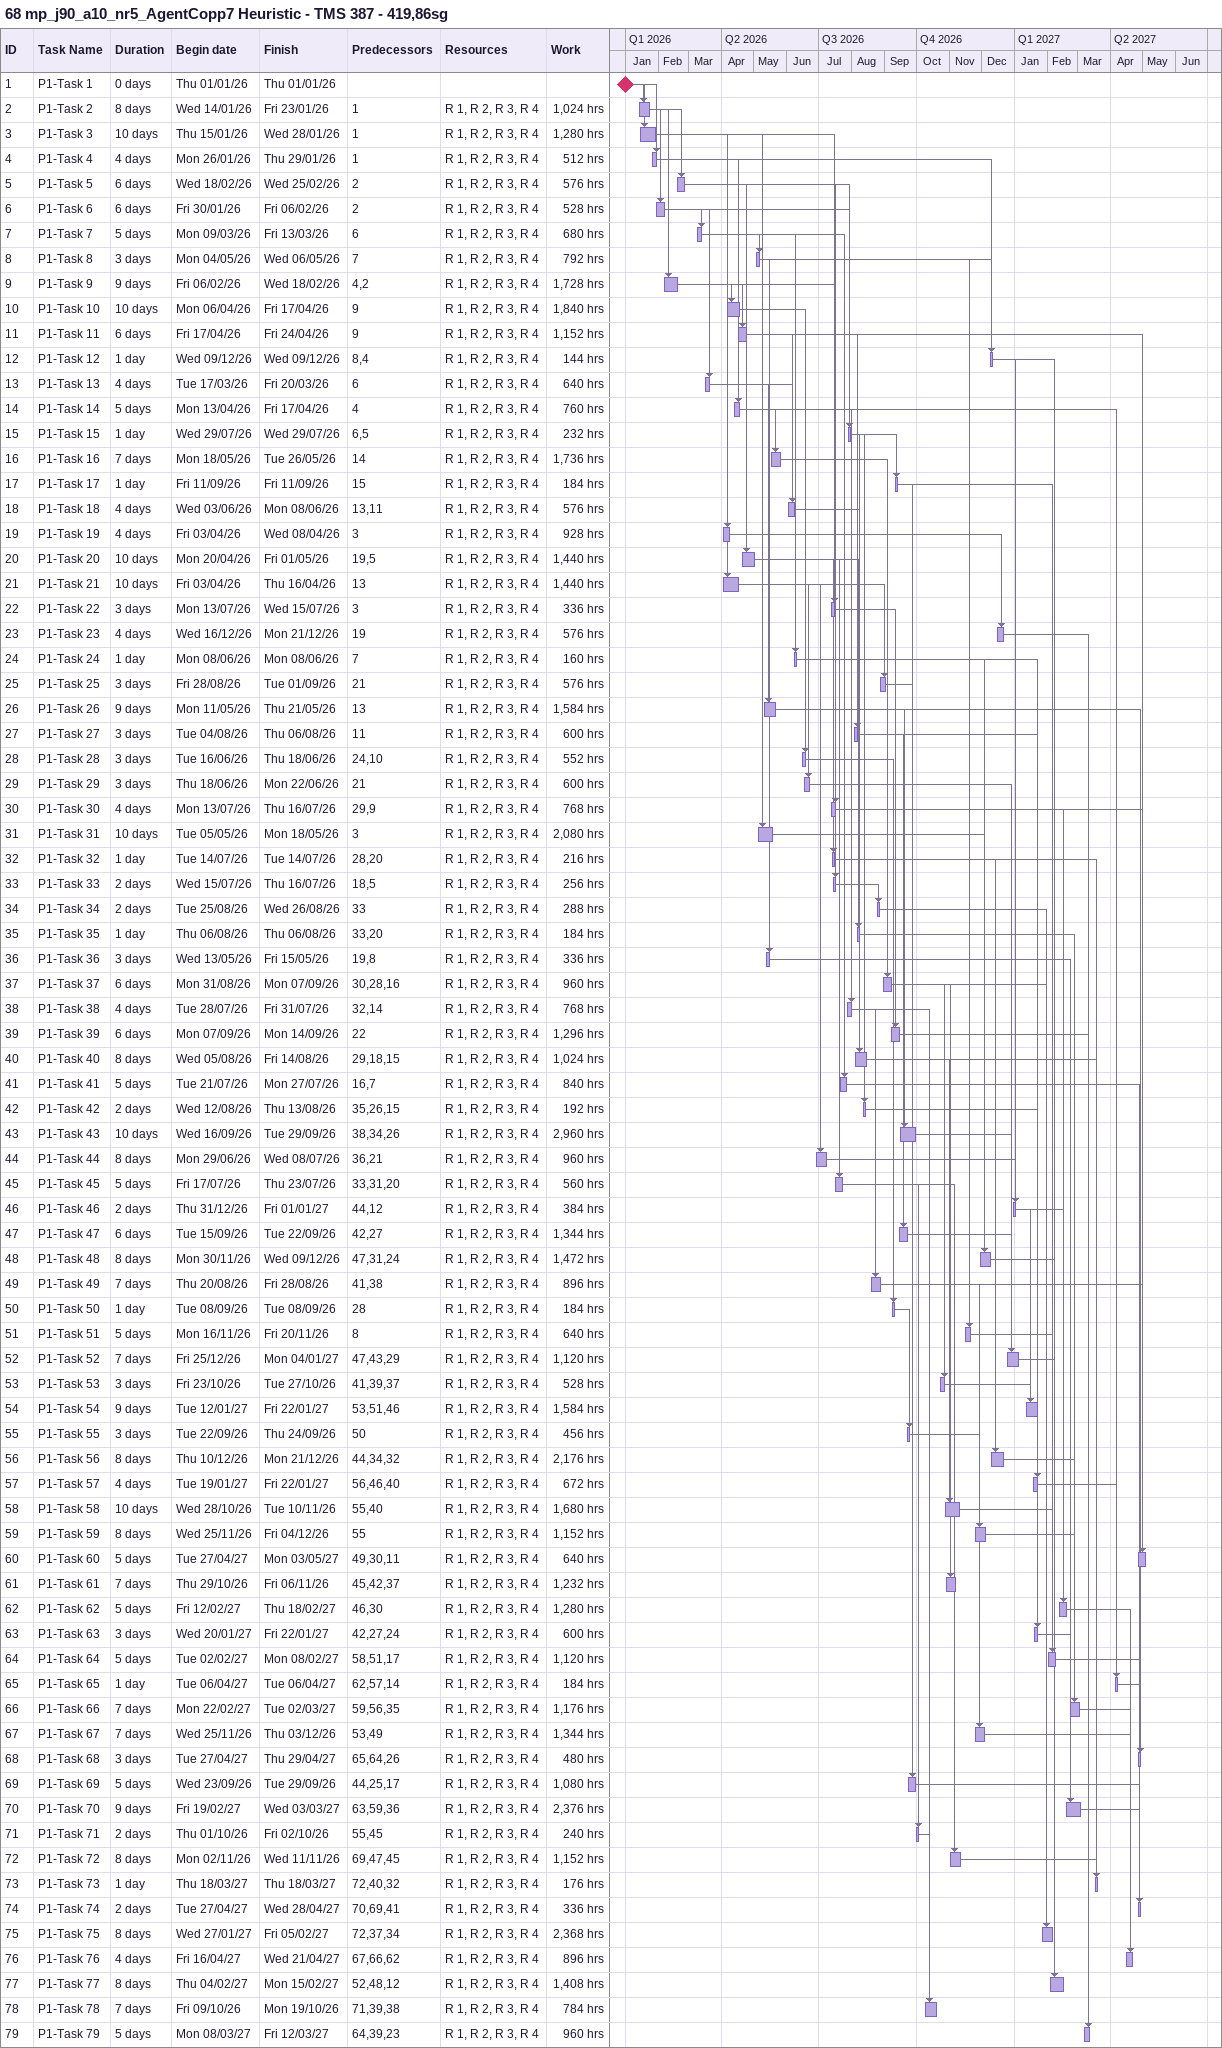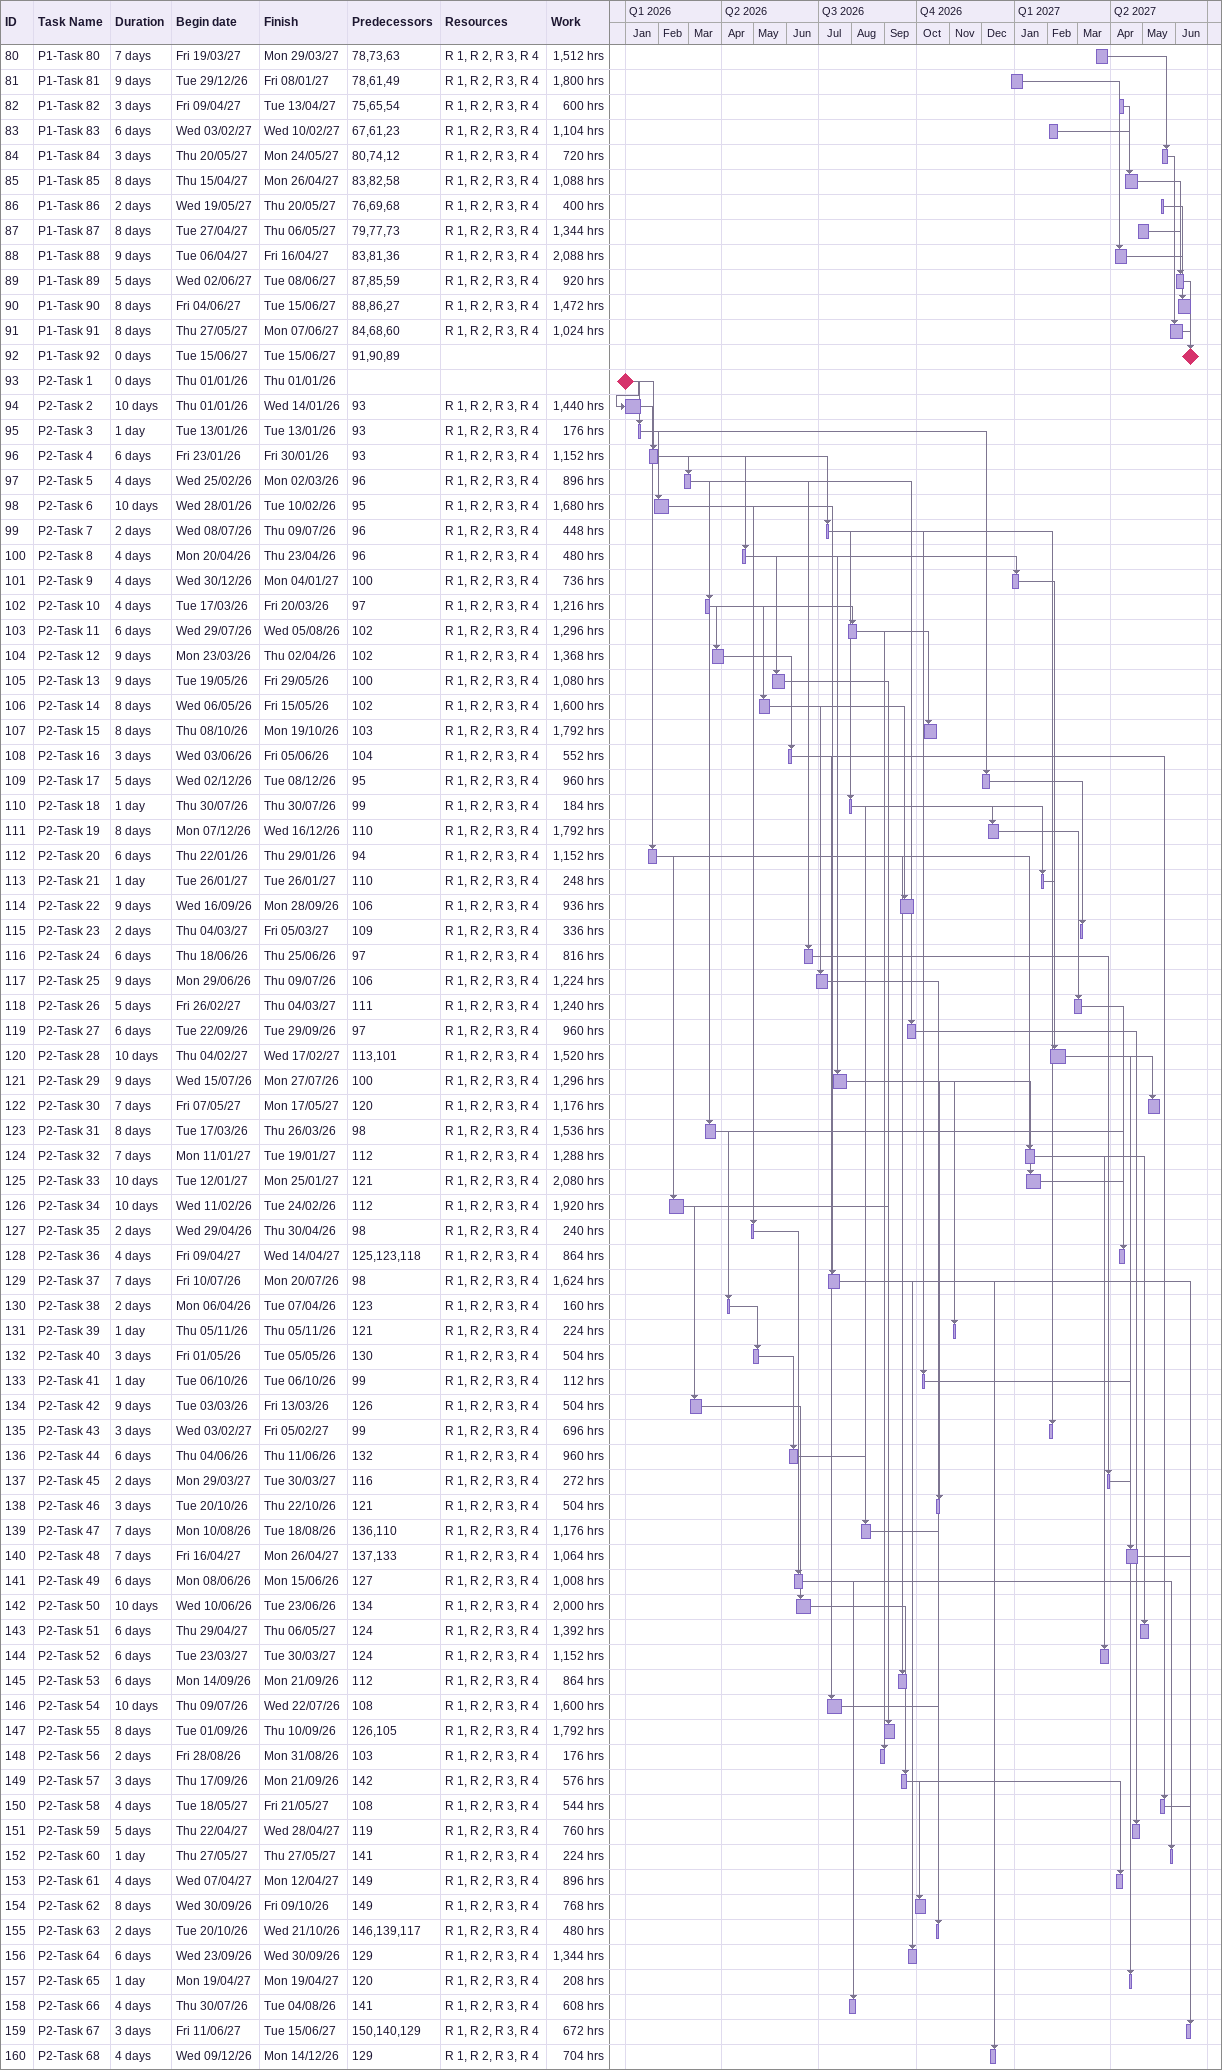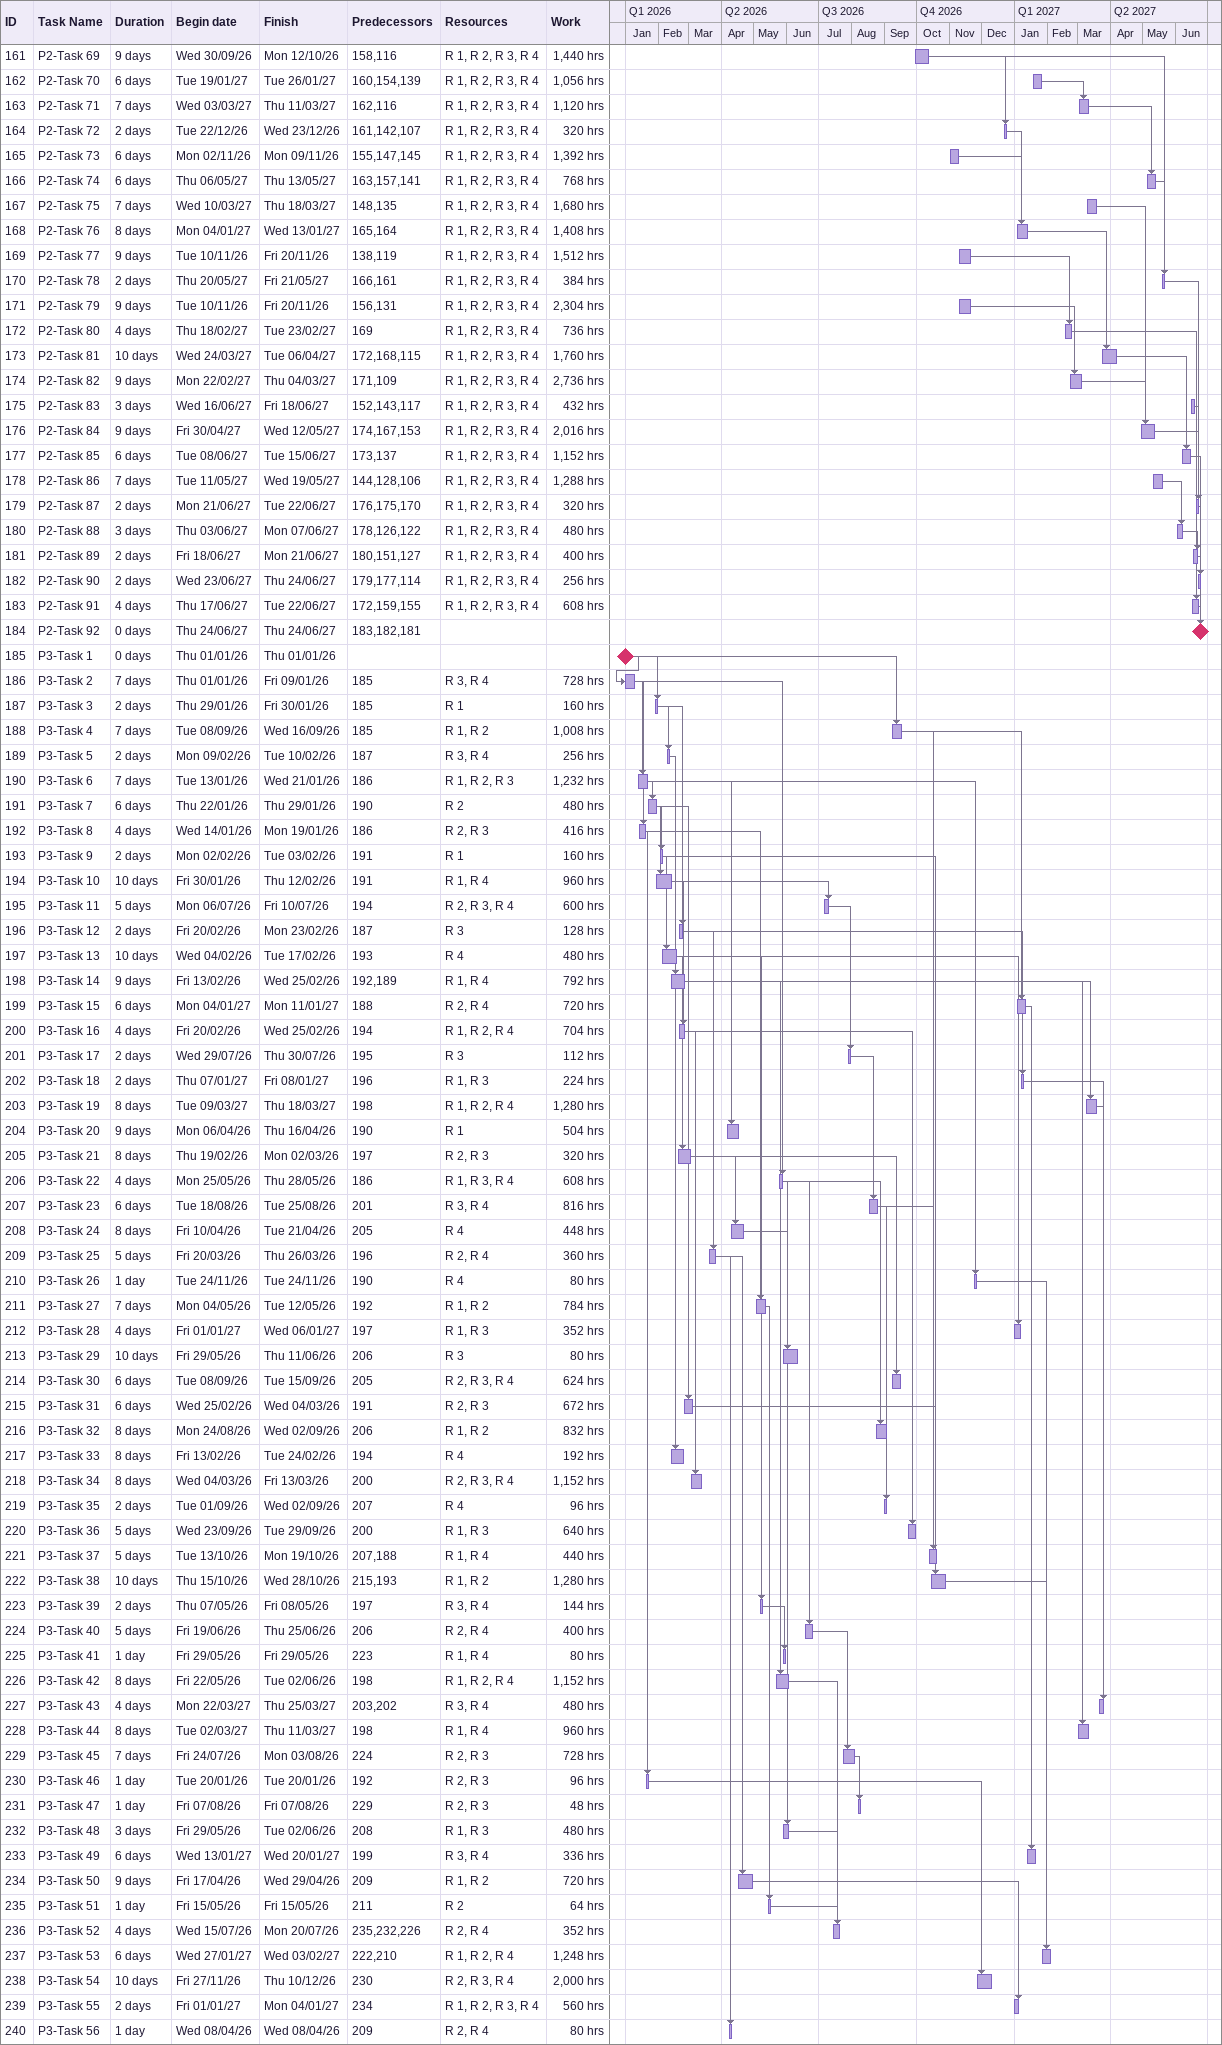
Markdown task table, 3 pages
68 mp_j90_a10_nr5_AgentCopp7 Heuristic - TMS 387 - 419,86sg

| ID | Task | Duration | Start | Finish | Predecessors | Resources | Work (h) |
|---|---|---|---|---|---|---|---|
| 1 | P1-Task 1 | 0d | 2026-01-01 | 2026-01-01 |  |  |  |
| 2 | P1-Task 2 | 8d | 2026-01-14 | 2026-01-23 | 1 | R 1, R 2, R 3, R 4 | 1024 |
| 3 | P1-Task 3 | 10d | 2026-01-15 | 2026-01-28 | 1 | R 1, R 2, R 3, R 4 | 1280 |
| 4 | P1-Task 4 | 4d | 2026-01-26 | 2026-01-29 | 1 | R 1, R 2, R 3, R 4 | 512 |
| 5 | P1-Task 5 | 6d | 2026-02-18 | 2026-02-25 | 2 | R 1, R 2, R 3, R 4 | 576 |
| 6 | P1-Task 6 | 6d | 2026-01-30 | 2026-02-06 | 2 | R 1, R 2, R 3, R 4 | 528 |
| 7 | P1-Task 7 | 5d | 2026-03-09 | 2026-03-13 | 6 | R 1, R 2, R 3, R 4 | 680 |
| 8 | P1-Task 8 | 3d | 2026-05-04 | 2026-05-06 | 7 | R 1, R 2, R 3, R 4 | 792 |
| 9 | P1-Task 9 | 9d | 2026-02-06 | 2026-02-18 | 4, 2 | R 1, R 2, R 3, R 4 | 1728 |
| 10 | P1-Task 10 | 10d | 2026-04-06 | 2026-04-17 | 9 | R 1, R 2, R 3, R 4 | 1840 |
| 11 | P1-Task 11 | 6d | 2026-04-17 | 2026-04-24 | 9 | R 1, R 2, R 3, R 4 | 1152 |
| 12 | P1-Task 12 | 1d | 2026-12-09 | 2026-12-09 | 8, 4 | R 1, R 2, R 3, R 4 | 144 |
| 13 | P1-Task 13 | 4d | 2026-03-17 | 2026-03-20 | 6 | R 1, R 2, R 3, R 4 | 640 |
| 14 | P1-Task 14 | 5d | 2026-04-13 | 2026-04-17 | 4 | R 1, R 2, R 3, R 4 | 760 |
| 15 | P1-Task 15 | 1d | 2026-07-29 | 2026-07-29 | 6, 5 | R 1, R 2, R 3, R 4 | 232 |
| 16 | P1-Task 16 | 7d | 2026-05-18 | 2026-05-26 | 14 | R 1, R 2, R 3, R 4 | 1736 |
| 17 | P1-Task 17 | 1d | 2026-09-11 | 2026-09-11 | 15 | R 1, R 2, R 3, R 4 | 184 |
| 18 | P1-Task 18 | 4d | 2026-06-03 | 2026-06-08 | 13, 11 | R 1, R 2, R 3, R 4 | 576 |
| 19 | P1-Task 19 | 4d | 2026-04-03 | 2026-04-08 | 3 | R 1, R 2, R 3, R 4 | 928 |
| 20 | P1-Task 20 | 10d | 2026-04-20 | 2026-05-01 | 19, 5 | R 1, R 2, R 3, R 4 | 1440 |
| 21 | P1-Task 21 | 10d | 2026-04-03 | 2026-04-16 | 13 | R 1, R 2, R 3, R 4 | 1440 |
| 22 | P1-Task 22 | 3d | 2026-07-13 | 2026-07-15 | 3 | R 1, R 2, R 3, R 4 | 336 |
| 23 | P1-Task 23 | 4d | 2026-12-16 | 2026-12-21 | 19 | R 1, R 2, R 3, R 4 | 576 |
| 24 | P1-Task 24 | 1d | 2026-06-08 | 2026-06-08 | 7 | R 1, R 2, R 3, R 4 | 160 |
| 25 | P1-Task 25 | 3d | 2026-08-28 | 2026-09-01 | 21 | R 1, R 2, R 3, R 4 | 576 |
| 26 | P1-Task 26 | 9d | 2026-05-11 | 2026-05-21 | 13 | R 1, R 2, R 3, R 4 | 1584 |
| 27 | P1-Task 27 | 3d | 2026-08-04 | 2026-08-06 | 11 | R 1, R 2, R 3, R 4 | 600 |
| 28 | P1-Task 28 | 3d | 2026-06-16 | 2026-06-18 | 24, 10 | R 1, R 2, R 3, R 4 | 552 |
| 29 | P1-Task 29 | 3d | 2026-06-18 | 2026-06-22 | 21 | R 1, R 2, R 3, R 4 | 600 |
| 30 | P1-Task 30 | 4d | 2026-07-13 | 2026-07-16 | 29, 9 | R 1, R 2, R 3, R 4 | 768 |
| 31 | P1-Task 31 | 10d | 2026-05-05 | 2026-05-18 | 3 | R 1, R 2, R 3, R 4 | 2080 |
| 32 | P1-Task 32 | 1d | 2026-07-14 | 2026-07-14 | 28, 20 | R 1, R 2, R 3, R 4 | 216 |
| 33 | P1-Task 33 | 2d | 2026-07-15 | 2026-07-16 | 18, 5 | R 1, R 2, R 3, R 4 | 256 |
| 34 | P1-Task 34 | 2d | 2026-08-25 | 2026-08-26 | 33 | R 1, R 2, R 3, R 4 | 288 |
| 35 | P1-Task 35 | 1d | 2026-08-06 | 2026-08-06 | 33, 20 | R 1, R 2, R 3, R 4 | 184 |
| 36 | P1-Task 36 | 3d | 2026-05-13 | 2026-05-15 | 19, 8 | R 1, R 2, R 3, R 4 | 336 |
| 37 | P1-Task 37 | 6d | 2026-08-31 | 2026-09-07 | 30, 28, 16 | R 1, R 2, R 3, R 4 | 960 |
| 38 | P1-Task 38 | 4d | 2026-07-28 | 2026-07-31 | 32, 14 | R 1, R 2, R 3, R 4 | 768 |
| 39 | P1-Task 39 | 6d | 2026-09-07 | 2026-09-14 | 22 | R 1, R 2, R 3, R 4 | 1296 |
| 40 | P1-Task 40 | 8d | 2026-08-05 | 2026-08-14 | 29, 18, 15 | R 1, R 2, R 3, R 4 | 1024 |
| 41 | P1-Task 41 | 5d | 2026-07-21 | 2026-07-27 | 16, 7 | R 1, R 2, R 3, R 4 | 840 |
| 42 | P1-Task 42 | 2d | 2026-08-12 | 2026-08-13 | 35, 26, 15 | R 1, R 2, R 3, R 4 | 192 |
| 43 | P1-Task 43 | 10d | 2026-09-16 | 2026-09-29 | 38, 34, 26 | R 1, R 2, R 3, R 4 | 2960 |
| 44 | P1-Task 44 | 8d | 2026-06-29 | 2026-07-08 | 36, 21 | R 1, R 2, R 3, R 4 | 960 |
| 45 | P1-Task 45 | 5d | 2026-07-17 | 2026-07-23 | 33, 31, 20 | R 1, R 2, R 3, R 4 | 560 |
| 46 | P1-Task 46 | 2d | 2026-12-31 | 2027-01-01 | 44, 12 | R 1, R 2, R 3, R 4 | 384 |
| 47 | P1-Task 47 | 6d | 2026-09-15 | 2026-09-22 | 42, 27 | R 1, R 2, R 3, R 4 | 1344 |
| 48 | P1-Task 48 | 8d | 2026-11-30 | 2026-12-09 | 47, 31, 24 | R 1, R 2, R 3, R 4 | 1472 |
| 49 | P1-Task 49 | 7d | 2026-08-20 | 2026-08-28 | 41, 38 | R 1, R 2, R 3, R 4 | 896 |
| 50 | P1-Task 50 | 1d | 2026-09-08 | 2026-09-08 | 28 | R 1, R 2, R 3, R 4 | 184 |
| 51 | P1-Task 51 | 5d | 2026-11-16 | 2026-11-20 | 8 | R 1, R 2, R 3, R 4 | 640 |
| 52 | P1-Task 52 | 7d | 2026-12-25 | 2027-01-04 | 47, 43, 29 | R 1, R 2, R 3, R 4 | 1120 |
| 53 | P1-Task 53 | 3d | 2026-10-23 | 2026-10-27 | 41, 39, 37 | R 1, R 2, R 3, R 4 | 528 |
| 54 | P1-Task 54 | 9d | 2027-01-12 | 2027-01-22 | 53, 51, 46 | R 1, R 2, R 3, R 4 | 1584 |
| 55 | P1-Task 55 | 3d | 2026-09-22 | 2026-09-24 | 50 | R 1, R 2, R 3, R 4 | 456 |
| 56 | P1-Task 56 | 8d | 2026-12-10 | 2026-12-21 | 44, 34, 32 | R 1, R 2, R 3, R 4 | 2176 |
| 57 | P1-Task 57 | 4d | 2027-01-19 | 2027-01-22 | 56, 46, 40 | R 1, R 2, R 3, R 4 | 672 |
| 58 | P1-Task 58 | 10d | 2026-10-28 | 2026-11-10 | 55, 40 | R 1, R 2, R 3, R 4 | 1680 |
| 59 | P1-Task 59 | 8d | 2026-11-25 | 2026-12-04 | 55 | R 1, R 2, R 3, R 4 | 1152 |
| 60 | P1-Task 60 | 5d | 2027-04-27 | 2027-05-03 | 49, 30, 11 | R 1, R 2, R 3, R 4 | 640 |
| 61 | P1-Task 61 | 7d | 2026-10-29 | 2026-11-06 | 45, 42, 37 | R 1, R 2, R 3, R 4 | 1232 |
| 62 | P1-Task 62 | 5d | 2027-02-12 | 2027-02-18 | 46, 30 | R 1, R 2, R 3, R 4 | 1280 |
| 63 | P1-Task 63 | 3d | 2027-01-20 | 2027-01-22 | 42, 27, 24 | R 1, R 2, R 3, R 4 | 600 |
| 64 | P1-Task 64 | 5d | 2027-02-02 | 2027-02-08 | 58, 51, 17 | R 1, R 2, R 3, R 4 | 1120 |
| 65 | P1-Task 65 | 1d | 2027-04-06 | 2027-04-06 | 62, 57, 14 | R 1, R 2, R 3, R 4 | 184 |
| 66 | P1-Task 66 | 7d | 2027-02-22 | 2027-03-02 | 59, 56, 35 | R 1, R 2, R 3, R 4 | 1176 |
| 67 | P1-Task 67 | 7d | 2026-11-25 | 2026-12-03 | 53, 49 | R 1, R 2, R 3, R 4 | 1344 |
| 68 | P1-Task 68 | 3d | 2027-04-27 | 2027-04-29 | 65, 64, 26 | R 1, R 2, R 3, R 4 | 480 |
| 69 | P1-Task 69 | 5d | 2026-09-23 | 2026-09-29 | 44, 25, 17 | R 1, R 2, R 3, R 4 | 1080 |
| 70 | P1-Task 70 | 9d | 2027-02-19 | 2027-03-03 | 63, 59, 36 | R 1, R 2, R 3, R 4 | 2376 |
| 71 | P1-Task 71 | 2d | 2026-10-01 | 2026-10-02 | 55, 45 | R 1, R 2, R 3, R 4 | 240 |
| 72 | P1-Task 72 | 8d | 2026-11-02 | 2026-11-11 | 69, 47, 45 | R 1, R 2, R 3, R 4 | 1152 |
| 73 | P1-Task 73 | 1d | 2027-03-18 | 2027-03-18 | 72, 40, 32 | R 1, R 2, R 3, R 4 | 176 |
| 74 | P1-Task 74 | 2d | 2027-04-27 | 2027-04-28 | 70, 69, 41 | R 1, R 2, R 3, R 4 | 336 |
| 75 | P1-Task 75 | 8d | 2027-01-27 | 2027-02-05 | 72, 37, 34 | R 1, R 2, R 3, R 4 | 2368 |
| 76 | P1-Task 76 | 4d | 2027-04-16 | 2027-04-21 | 67, 66, 62 | R 1, R 2, R 3, R 4 | 896 |
| 77 | P1-Task 77 | 8d | 2027-02-04 | 2027-02-15 | 52, 48, 12 | R 1, R 2, R 3, R 4 | 1408 |
| 78 | P1-Task 78 | 7d | 2026-10-09 | 2026-10-19 | 71, 39, 38 | R 1, R 2, R 3, R 4 | 784 |
| 79 | P1-Task 79 | 5d | 2027-03-08 | 2027-03-12 | 64, 39, 23 | R 1, R 2, R 3, R 4 | 960 |
| 80 | P1-Task 80 | 7d | 2027-03-19 | 2027-03-29 | 78, 73, 63 | R 1, R 2, R 3, R 4 | 1512 |
| 81 | P1-Task 81 | 9d | 2026-12-29 | 2027-01-08 | 78, 61, 49 | R 1, R 2, R 3, R 4 | 1800 |
| 82 | P1-Task 82 | 3d | 2027-04-09 | 2027-04-13 | 75, 65, 54 | R 1, R 2, R 3, R 4 | 600 |
| 83 | P1-Task 83 | 6d | 2027-02-03 | 2027-02-10 | 67, 61, 23 | R 1, R 2, R 3, R 4 | 1104 |
| 84 | P1-Task 84 | 3d | 2027-05-20 | 2027-05-24 | 80, 74, 12 | R 1, R 2, R 3, R 4 | 720 |
| 85 | P1-Task 85 | 8d | 2027-04-15 | 2027-04-26 | 83, 82, 58 | R 1, R 2, R 3, R 4 | 1088 |
| 86 | P1-Task 86 | 2d | 2027-05-19 | 2027-05-20 | 76, 69, 68 | R 1, R 2, R 3, R 4 | 400 |
| 87 | P1-Task 87 | 8d | 2027-04-27 | 2027-05-06 | 79, 77, 73 | R 1, R 2, R 3, R 4 | 1344 |
| 88 | P1-Task 88 | 9d | 2027-04-06 | 2027-04-16 | 83, 81, 36 | R 1, R 2, R 3, R 4 | 2088 |
| 89 | P1-Task 89 | 5d | 2027-06-02 | 2027-06-08 | 87, 85, 59 | R 1, R 2, R 3, R 4 | 920 |
| 90 | P1-Task 90 | 8d | 2027-06-04 | 2027-06-15 | 88, 86, 27 | R 1, R 2, R 3, R 4 | 1472 |
| 91 | P1-Task 91 | 8d | 2027-05-27 | 2027-06-07 | 84, 68, 60 | R 1, R 2, R 3, R 4 | 1024 |
| 92 | P1-Task 92 | 0d | 2027-06-15 | 2027-06-15 | 91, 90, 89 |  |  |
| 93 | P2-Task 1 | 0d | 2026-01-01 | 2026-01-01 |  |  |  |
| 94 | P2-Task 2 | 10d | 2026-01-01 | 2026-01-14 | 93 | R 1, R 2, R 3, R 4 | 1440 |
| 95 | P2-Task 3 | 1d | 2026-01-13 | 2026-01-13 | 93 | R 1, R 2, R 3, R 4 | 176 |
| 96 | P2-Task 4 | 6d | 2026-01-23 | 2026-01-30 | 93 | R 1, R 2, R 3, R 4 | 1152 |
| 97 | P2-Task 5 | 4d | 2026-02-25 | 2026-03-02 | 96 | R 1, R 2, R 3, R 4 | 896 |
| 98 | P2-Task 6 | 10d | 2026-01-28 | 2026-02-10 | 95 | R 1, R 2, R 3, R 4 | 1680 |
| 99 | P2-Task 7 | 2d | 2026-07-08 | 2026-07-09 | 96 | R 1, R 2, R 3, R 4 | 448 |
| 100 | P2-Task 8 | 4d | 2026-04-20 | 2026-04-23 | 96 | R 1, R 2, R 3, R 4 | 480 |
| 101 | P2-Task 9 | 4d | 2026-12-30 | 2027-01-04 | 100 | R 1, R 2, R 3, R 4 | 736 |
| 102 | P2-Task 10 | 4d | 2026-03-17 | 2026-03-20 | 97 | R 1, R 2, R 3, R 4 | 1216 |
| 103 | P2-Task 11 | 6d | 2026-07-29 | 2026-08-05 | 102 | R 1, R 2, R 3, R 4 | 1296 |
| 104 | P2-Task 12 | 9d | 2026-03-23 | 2026-04-02 | 102 | R 1, R 2, R 3, R 4 | 1368 |
| 105 | P2-Task 13 | 9d | 2026-05-19 | 2026-05-29 | 100 | R 1, R 2, R 3, R 4 | 1080 |
| 106 | P2-Task 14 | 8d | 2026-05-06 | 2026-05-15 | 102 | R 1, R 2, R 3, R 4 | 1600 |
| 107 | P2-Task 15 | 8d | 2026-10-08 | 2026-10-19 | 103 | R 1, R 2, R 3, R 4 | 1792 |
| 108 | P2-Task 16 | 3d | 2026-06-03 | 2026-06-05 | 104 | R 1, R 2, R 3, R 4 | 552 |
| 109 | P2-Task 17 | 5d | 2026-12-02 | 2026-12-08 | 95 | R 1, R 2, R 3, R 4 | 960 |
| 110 | P2-Task 18 | 1d | 2026-07-30 | 2026-07-30 | 99 | R 1, R 2, R 3, R 4 | 184 |
| 111 | P2-Task 19 | 8d | 2026-12-07 | 2026-12-16 | 110 | R 1, R 2, R 3, R 4 | 1792 |
| 112 | P2-Task 20 | 6d | 2026-01-22 | 2026-01-29 | 94 | R 1, R 2, R 3, R 4 | 1152 |
| 113 | P2-Task 21 | 1d | 2027-01-26 | 2027-01-26 | 110 | R 1, R 2, R 3, R 4 | 248 |
| 114 | P2-Task 22 | 9d | 2026-09-16 | 2026-09-28 | 106 | R 1, R 2, R 3, R 4 | 936 |
| 115 | P2-Task 23 | 2d | 2027-03-04 | 2027-03-05 | 109 | R 1, R 2, R 3, R 4 | 336 |
| 116 | P2-Task 24 | 6d | 2026-06-18 | 2026-06-25 | 97 | R 1, R 2, R 3, R 4 | 816 |
| 117 | P2-Task 25 | 9d | 2026-06-29 | 2026-07-09 | 106 | R 1, R 2, R 3, R 4 | 1224 |
| 118 | P2-Task 26 | 5d | 2027-02-26 | 2027-03-04 | 111 | R 1, R 2, R 3, R 4 | 1240 |
| 119 | P2-Task 27 | 6d | 2026-09-22 | 2026-09-29 | 97 | R 1, R 2, R 3, R 4 | 960 |
| 120 | P2-Task 28 | 10d | 2027-02-04 | 2027-02-17 | 113, 101 | R 1, R 2, R 3, R 4 | 1520 |
| 121 | P2-Task 29 | 9d | 2026-07-15 | 2026-07-27 | 100 | R 1, R 2, R 3, R 4 | 1296 |
| 122 | P2-Task 30 | 7d | 2027-05-07 | 2027-05-17 | 120 | R 1, R 2, R 3, R 4 | 1176 |
| 123 | P2-Task 31 | 8d | 2026-03-17 | 2026-03-26 | 98 | R 1, R 2, R 3, R 4 | 1536 |
| 124 | P2-Task 32 | 7d | 2027-01-11 | 2027-01-19 | 112 | R 1, R 2, R 3, R 4 | 1288 |
| 125 | P2-Task 33 | 10d | 2027-01-12 | 2027-01-25 | 121 | R 1, R 2, R 3, R 4 | 2080 |
| 126 | P2-Task 34 | 10d | 2026-02-11 | 2026-02-24 | 112 | R 1, R 2, R 3, R 4 | 1920 |
| 127 | P2-Task 35 | 2d | 2026-04-29 | 2026-04-30 | 98 | R 1, R 2, R 3, R 4 | 240 |
| 128 | P2-Task 36 | 4d | 2027-04-09 | 2027-04-14 | 125, 123, 118 | R 1, R 2, R 3, R 4 | 864 |
| 129 | P2-Task 37 | 7d | 2026-07-10 | 2026-07-20 | 98 | R 1, R 2, R 3, R 4 | 1624 |
| 130 | P2-Task 38 | 2d | 2026-04-06 | 2026-04-07 | 123 | R 1, R 2, R 3, R 4 | 160 |
| 131 | P2-Task 39 | 1d | 2026-11-05 | 2026-11-05 | 121 | R 1, R 2, R 3, R 4 | 224 |
| 132 | P2-Task 40 | 3d | 2026-05-01 | 2026-05-05 | 130 | R 1, R 2, R 3, R 4 | 504 |
| 133 | P2-Task 41 | 1d | 2026-10-06 | 2026-10-06 | 99 | R 1, R 2, R 3, R 4 | 112 |
| 134 | P2-Task 42 | 9d | 2026-03-03 | 2026-03-13 | 126 | R 1, R 2, R 3, R 4 | 504 |
| 135 | P2-Task 43 | 3d | 2027-02-03 | 2027-02-05 | 99 | R 1, R 2, R 3, R 4 | 696 |
| 136 | P2-Task 44 | 6d | 2026-06-04 | 2026-06-11 | 132 | R 1, R 2, R 3, R 4 | 960 |
| 137 | P2-Task 45 | 2d | 2027-03-29 | 2027-03-30 | 116 | R 1, R 2, R 3, R 4 | 272 |
| 138 | P2-Task 46 | 3d | 2026-10-20 | 2026-10-22 | 121 | R 1, R 2, R 3, R 4 | 504 |
| 139 | P2-Task 47 | 7d | 2026-08-10 | 2026-08-18 | 136, 110 | R 1, R 2, R 3, R 4 | 1176 |
| 140 | P2-Task 48 | 7d | 2027-04-16 | 2027-04-26 | 137, 133 | R 1, R 2, R 3, R 4 | 1064 |
| 141 | P2-Task 49 | 6d | 2026-06-08 | 2026-06-15 | 127 | R 1, R 2, R 3, R 4 | 1008 |
| 142 | P2-Task 50 | 10d | 2026-06-10 | 2026-06-23 | 134 | R 1, R 2, R 3, R 4 | 2000 |
| 143 | P2-Task 51 | 6d | 2027-04-29 | 2027-05-06 | 124 | R 1, R 2, R 3, R 4 | 1392 |
| 144 | P2-Task 52 | 6d | 2027-03-23 | 2027-03-30 | 124 | R 1, R 2, R 3, R 4 | 1152 |
| 145 | P2-Task 53 | 6d | 2026-09-14 | 2026-09-21 | 112 | R 1, R 2, R 3, R 4 | 864 |
| 146 | P2-Task 54 | 10d | 2026-07-09 | 2026-07-22 | 108 | R 1, R 2, R 3, R 4 | 1600 |
| 147 | P2-Task 55 | 8d | 2026-09-01 | 2026-09-10 | 126, 105 | R 1, R 2, R 3, R 4 | 1792 |
| 148 | P2-Task 56 | 2d | 2026-08-28 | 2026-08-31 | 103 | R 1, R 2, R 3, R 4 | 176 |
| 149 | P2-Task 57 | 3d | 2026-09-17 | 2026-09-21 | 142 | R 1, R 2, R 3, R 4 | 576 |
| 150 | P2-Task 58 | 4d | 2027-05-18 | 2027-05-21 | 108 | R 1, R 2, R 3, R 4 | 544 |
| 151 | P2-Task 59 | 5d | 2027-04-22 | 2027-04-28 | 119 | R 1, R 2, R 3, R 4 | 760 |
| 152 | P2-Task 60 | 1d | 2027-05-27 | 2027-05-27 | 141 | R 1, R 2, R 3, R 4 | 224 |
| 153 | P2-Task 61 | 4d | 2027-04-07 | 2027-04-12 | 149 | R 1, R 2, R 3, R 4 | 896 |
| 154 | P2-Task 62 | 8d | 2026-09-30 | 2026-10-09 | 149 | R 1, R 2, R 3, R 4 | 768 |
| 155 | P2-Task 63 | 2d | 2026-10-20 | 2026-10-21 | 146, 139, 117 | R 1, R 2, R 3, R 4 | 480 |
| 156 | P2-Task 64 | 6d | 2026-09-23 | 2026-09-30 | 129 | R 1, R 2, R 3, R 4 | 1344 |
| 157 | P2-Task 65 | 1d | 2027-04-19 | 2027-04-19 | 120 | R 1, R 2, R 3, R 4 | 208 |
| 158 | P2-Task 66 | 4d | 2026-07-30 | 2026-08-04 | 141 | R 1, R 2, R 3, R 4 | 608 |
| 159 | P2-Task 67 | 3d | 2027-06-11 | 2027-06-15 | 150, 140, 129 | R 1, R 2, R 3, R 4 | 672 |
| 160 | P2-Task 68 | 4d | 2026-12-09 | 2026-12-14 | 129 | R 1, R 2, R 3, R 4 | 704 |
| 161 | P2-Task 69 | 9d | 2026-09-30 | 2026-10-12 | 158, 116 | R 1, R 2, R 3, R 4 | 1440 |
| 162 | P2-Task 70 | 6d | 2027-01-19 | 2027-01-26 | 160, 154, 139 | R 1, R 2, R 3, R 4 | 1056 |
| 163 | P2-Task 71 | 7d | 2027-03-03 | 2027-03-11 | 162, 116 | R 1, R 2, R 3, R 4 | 1120 |
| 164 | P2-Task 72 | 2d | 2026-12-22 | 2026-12-23 | 161, 142, 107 | R 1, R 2, R 3, R 4 | 320 |
| 165 | P2-Task 73 | 6d | 2026-11-02 | 2026-11-09 | 155, 147, 145 | R 1, R 2, R 3, R 4 | 1392 |
| 166 | P2-Task 74 | 6d | 2027-05-06 | 2027-05-13 | 163, 157, 141 | R 1, R 2, R 3, R 4 | 768 |
| 167 | P2-Task 75 | 7d | 2027-03-10 | 2027-03-18 | 148, 135 | R 1, R 2, R 3, R 4 | 1680 |
| 168 | P2-Task 76 | 8d | 2027-01-04 | 2027-01-13 | 165, 164 | R 1, R 2, R 3, R 4 | 1408 |
| 169 | P2-Task 77 | 9d | 2026-11-10 | 2026-11-20 | 138, 119 | R 1, R 2, R 3, R 4 | 1512 |
| 170 | P2-Task 78 | 2d | 2027-05-20 | 2027-05-21 | 166, 161 | R 1, R 2, R 3, R 4 | 384 |
| 171 | P2-Task 79 | 9d | 2026-11-10 | 2026-11-20 | 156, 131 | R 1, R 2, R 3, R 4 | 2304 |
| 172 | P2-Task 80 | 4d | 2027-02-18 | 2027-02-23 | 169 | R 1, R 2, R 3, R 4 | 736 |
| 173 | P2-Task 81 | 10d | 2027-03-24 | 2027-04-06 | 172, 168, 115 | R 1, R 2, R 3, R 4 | 1760 |
| 174 | P2-Task 82 | 9d | 2027-02-22 | 2027-03-04 | 171, 109 | R 1, R 2, R 3, R 4 | 2736 |
| 175 | P2-Task 83 | 3d | 2027-06-16 | 2027-06-18 | 152, 143, 117 | R 1, R 2, R 3, R 4 | 432 |
| 176 | P2-Task 84 | 9d | 2027-04-30 | 2027-05-12 | 174, 167, 153 | R 1, R 2, R 3, R 4 | 2016 |
| 177 | P2-Task 85 | 6d | 2027-06-08 | 2027-06-15 | 173, 137 | R 1, R 2, R 3, R 4 | 1152 |
| 178 | P2-Task 86 | 7d | 2027-05-11 | 2027-05-19 | 144, 128, 106 | R 1, R 2, R 3, R 4 | 1288 |
| 179 | P2-Task 87 | 2d | 2027-06-21 | 2027-06-22 | 176, 175, 170 | R 1, R 2, R 3, R 4 | 320 |
| 180 | P2-Task 88 | 3d | 2027-06-03 | 2027-06-07 | 178, 126, 122 | R 1, R 2, R 3, R 4 | 480 |
| 181 | P2-Task 89 | 2d | 2027-06-18 | 2027-06-21 | 180, 151, 127 | R 1, R 2, R 3, R 4 | 400 |
| 182 | P2-Task 90 | 2d | 2027-06-23 | 2027-06-24 | 179, 177, 114 | R 1, R 2, R 3, R 4 | 256 |
| 183 | P2-Task 91 | 4d | 2027-06-17 | 2027-06-22 | 172, 159, 155 | R 1, R 2, R 3, R 4 | 608 |
| 184 | P2-Task 92 | 0d | 2027-06-24 | 2027-06-24 | 183, 182, 181 |  |  |
| 185 | P3-Task 1 | 0d | 2026-01-01 | 2026-01-01 |  |  |  |
| 186 | P3-Task 2 | 7d | 2026-01-01 | 2026-01-09 | 185 | R 3, R 4 | 728 |
| 187 | P3-Task 3 | 2d | 2026-01-29 | 2026-01-30 | 185 | R 1 | 160 |
| 188 | P3-Task 4 | 7d | 2026-09-08 | 2026-09-16 | 185 | R 1, R 2 | 1008 |
| 189 | P3-Task 5 | 2d | 2026-02-09 | 2026-02-10 | 187 | R 3, R 4 | 256 |
| 190 | P3-Task 6 | 7d | 2026-01-13 | 2026-01-21 | 186 | R 1, R 2, R 3 | 1232 |
| 191 | P3-Task 7 | 6d | 2026-01-22 | 2026-01-29 | 190 | R 2 | 480 |
| 192 | P3-Task 8 | 4d | 2026-01-14 | 2026-01-19 | 186 | R 2, R 3 | 416 |
| 193 | P3-Task 9 | 2d | 2026-02-02 | 2026-02-03 | 191 | R 1 | 160 |
| 194 | P3-Task 10 | 10d | 2026-01-30 | 2026-02-12 | 191 | R 1, R 4 | 960 |
| 195 | P3-Task 11 | 5d | 2026-07-06 | 2026-07-10 | 194 | R 2, R 3, R 4 | 600 |
| 196 | P3-Task 12 | 2d | 2026-02-20 | 2026-02-23 | 187 | R 3 | 128 |
| 197 | P3-Task 13 | 10d | 2026-02-04 | 2026-02-17 | 193 | R 4 | 480 |
| 198 | P3-Task 14 | 9d | 2026-02-13 | 2026-02-25 | 192, 189 | R 1, R 4 | 792 |
| 199 | P3-Task 15 | 6d | 2027-01-04 | 2027-01-11 | 188 | R 2, R 4 | 720 |
| 200 | P3-Task 16 | 4d | 2026-02-20 | 2026-02-25 | 194 | R 1, R 2, R 4 | 704 |
| 201 | P3-Task 17 | 2d | 2026-07-29 | 2026-07-30 | 195 | R 3 | 112 |
| 202 | P3-Task 18 | 2d | 2027-01-07 | 2027-01-08 | 196 | R 1, R 3 | 224 |
| 203 | P3-Task 19 | 8d | 2027-03-09 | 2027-03-18 | 198 | R 1, R 2, R 4 | 1280 |
| 204 | P3-Task 20 | 9d | 2026-04-06 | 2026-04-16 | 190 | R 1 | 504 |
| 205 | P3-Task 21 | 8d | 2026-02-19 | 2026-03-02 | 197 | R 2, R 3 | 320 |
| 206 | P3-Task 22 | 4d | 2026-05-25 | 2026-05-28 | 186 | R 1, R 3, R 4 | 608 |
| 207 | P3-Task 23 | 6d | 2026-08-18 | 2026-08-25 | 201 | R 3, R 4 | 816 |
| 208 | P3-Task 24 | 8d | 2026-04-10 | 2026-04-21 | 205 | R 4 | 448 |
| 209 | P3-Task 25 | 5d | 2026-03-20 | 2026-03-26 | 196 | R 2, R 4 | 360 |
| 210 | P3-Task 26 | 1d | 2026-11-24 | 2026-11-24 | 190 | R 4 | 80 |
| 211 | P3-Task 27 | 7d | 2026-05-04 | 2026-05-12 | 192 | R 1, R 2 | 784 |
| 212 | P3-Task 28 | 4d | 2027-01-01 | 2027-01-06 | 197 | R 1, R 3 | 352 |
| 213 | P3-Task 29 | 10d | 2026-05-29 | 2026-06-11 | 206 | R 3 | 80 |
| 214 | P3-Task 30 | 6d | 2026-09-08 | 2026-09-15 | 205 | R 2, R 3, R 4 | 624 |
| 215 | P3-Task 31 | 6d | 2026-02-25 | 2026-03-04 | 191 | R 2, R 3 | 672 |
| 216 | P3-Task 32 | 8d | 2026-08-24 | 2026-09-02 | 206 | R 1, R 2 | 832 |
| 217 | P3-Task 33 | 8d | 2026-02-13 | 2026-02-24 | 194 | R 4 | 192 |
| 218 | P3-Task 34 | 8d | 2026-03-04 | 2026-03-13 | 200 | R 2, R 3, R 4 | 1152 |
| 219 | P3-Task 35 | 2d | 2026-09-01 | 2026-09-02 | 207 | R 4 | 96 |
| 220 | P3-Task 36 | 5d | 2026-09-23 | 2026-09-29 | 200 | R 1, R 3 | 640 |
| 221 | P3-Task 37 | 5d | 2026-10-13 | 2026-10-19 | 207, 188 | R 1, R 4 | 440 |
| 222 | P3-Task 38 | 10d | 2026-10-15 | 2026-10-28 | 215, 193 | R 1, R 2 | 1280 |
| 223 | P3-Task 39 | 2d | 2026-05-07 | 2026-05-08 | 197 | R 3, R 4 | 144 |
| 224 | P3-Task 40 | 5d | 2026-06-19 | 2026-06-25 | 206 | R 2, R 4 | 400 |
| 225 | P3-Task 41 | 1d | 2026-05-29 | 2026-05-29 | 223 | R 1, R 4 | 80 |
| 226 | P3-Task 42 | 8d | 2026-05-22 | 2026-06-02 | 198 | R 1, R 2, R 4 | 1152 |
| 227 | P3-Task 43 | 4d | 2027-03-22 | 2027-03-25 | 203, 202 | R 3, R 4 | 480 |
| 228 | P3-Task 44 | 8d | 2027-03-02 | 2027-03-11 | 198 | R 1, R 4 | 960 |
| 229 | P3-Task 45 | 7d | 2026-07-24 | 2026-08-03 | 224 | R 2, R 3 | 728 |
| 230 | P3-Task 46 | 1d | 2026-01-20 | 2026-01-20 | 192 | R 2, R 3 | 96 |
| 231 | P3-Task 47 | 1d | 2026-08-07 | 2026-08-07 | 229 | R 2, R 3 | 48 |
| 232 | P3-Task 48 | 3d | 2026-05-29 | 2026-06-02 | 208 | R 1, R 3 | 480 |
| 233 | P3-Task 49 | 6d | 2027-01-13 | 2027-01-20 | 199 | R 3, R 4 | 336 |
| 234 | P3-Task 50 | 9d | 2026-04-17 | 2026-04-29 | 209 | R 1, R 2 | 720 |
| 235 | P3-Task 51 | 1d | 2026-05-15 | 2026-05-15 | 211 | R 2 | 64 |
| 236 | P3-Task 52 | 4d | 2026-07-15 | 2026-07-20 | 235, 232, 226 | R 2, R 4 | 352 |
| 237 | P3-Task 53 | 6d | 2027-01-27 | 2027-02-03 | 222, 210 | R 1, R 2, R 4 | 1248 |
| 238 | P3-Task 54 | 10d | 2026-11-27 | 2026-12-10 | 230 | R 2, R 3, R 4 | 2000 |
| 239 | P3-Task 55 | 2d | 2027-01-01 | 2027-01-04 | 234 | R 1, R 2, R 3, R 4 | 560 |
| 240 | P3-Task 56 | 1d | 2026-04-08 | 2026-04-08 | 209 | R 2, R 4 | 80 |
